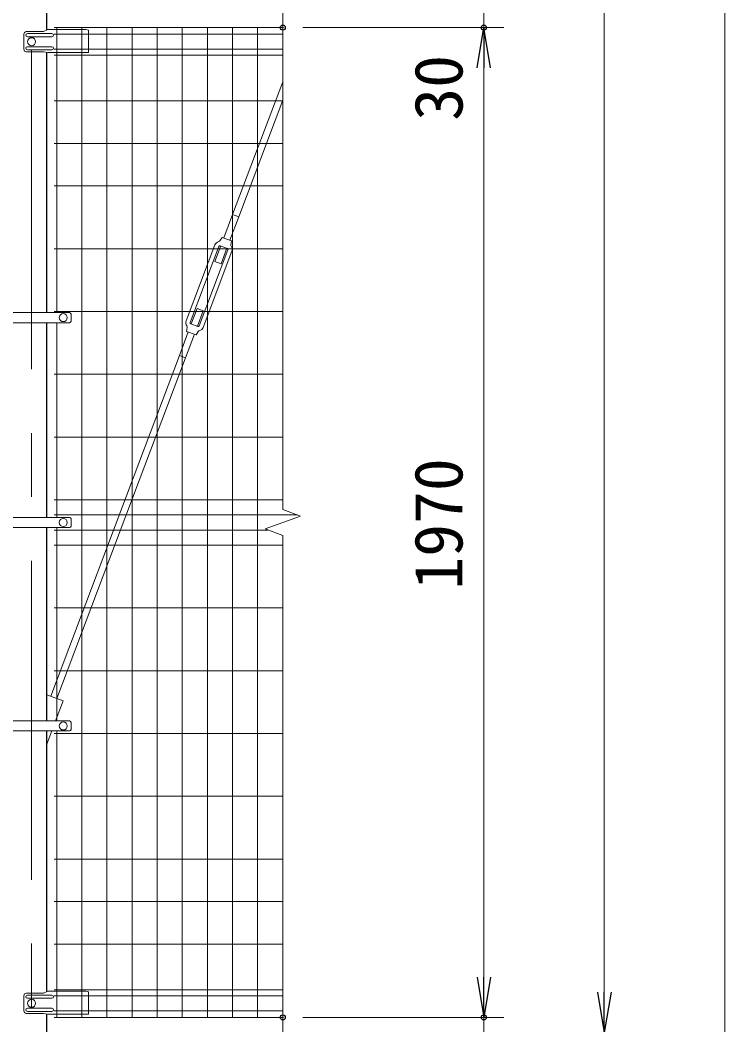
# Model space of a CAD drawing. Units: millimetres, scale not verified. Extents: x -8400 to 8400, y -5940 to 5940.
# Drawn here: x -4303 to -2900, y -3353 to -1353 of the extents above; entities that cross this region are included whole.
import ezdxf
from ezdxf.enums import TextEntityAlignment as Align

# ---------------------------------------------------------------- set-up
doc = ezdxf.new("R2010")
doc.units = ezdxf.units.MM
doc.header["$LTSCALE"] = 20
doc.header["$PDMODE"] = 32
doc.header["$PDSIZE"] = 10
doc.linetypes.add('USER1', pattern=[50.8, 31.75, -6.35, 6.35, -6.35])
for name, color, linetype, lineweight in [('0-3_D-STR1', 1, 'Continuous', 25), ('0-4_D-STR-DIM', 7, 'Continuous', 13), ('0-A_D-STR3', 3, 'Continuous', 13), ('0-B_D-STR2', 7, 'Continuous', 13), ('0-C_D-BMK', 2, 'USER1', 13)]:
    doc.layers.add(name, color=color, linetype=linetype, lineweight=lineweight)
doc.layers.add('0-5_0', color=7, linetype='Continuous')
doc.layers.add('0-6_Defpoints', color=7, linetype='Continuous')
doc.styles.add('ＭＳ ゴシック', font='')
doc.styles.get('ＭＳ ゴシック').set_extended_font_data('MS Gothic')

# ---------------------------------------------------------------- blocks, each defined once
blk = doc.blocks.new('_Open')
at = {"layer": '0-5_0'}
blk.add_line((-20, 3.333), (0, 0), dxfattribs=at)
blk.add_lwpolyline([(-20, -3.333), (0, 0), (-20, 0)], dxfattribs=at)

msp = doc.modelspace()

# ---------------------------------------------------------------- linework, layer by layer
at = {"layer": '0-3_D-STR1'}
for p, q in [((-4250.13, -1373.14), (-4250.13, -1331.6)), ((-4250.13, -1935.47), (-4250.13, -1417.6)), ((-4250.13, -1935.47), (-4250.13, -1417.6)), ((-4250.13, -2343.22), (-4250.13, -1955.47)), ((-4250.13, -2748.22), (-4250.13, -2363.22)), ((-4250.13, -3287.14), (-4250.13, -2768.22)), ((-4250.13, -4068.22), (-4250.13, -3331.6))]:
    msp.add_line(p, q, dxfattribs=at)
at = {"layer": '0-4_D-STR-DIM'}
for p, q in [((-3140.38, -3288.22), (-3140.38, 4551.78)), ((-2900.38, 4554.78), (-2900.38, -3988.22)), ((-3780.38, -1461.22), (-3780.38, -378.87)), ((-3780.38, -2327.56), (-3780.38, -1305.22)), ((-3380.38, -1368.22), (-3380.38, -1338.22)), ((-3740.38, -1368.22), (-3340.38, -1368.22)), ((-3740.38, -1368.22), (-3340.38, -1368.22)), ((-3380.38, -3258.22), (-3380.38, -1448.22)), ((-3380.38, -1448.22), (-3380.38, -1528.22)), ((-3745.14, -2340.39), (-3780.38, -2327.56)), ((-3815.62, -2366.04), (-3745.14, -2340.39)), ((-3780.38, -2378.87), (-3815.62, -2366.04)), ((-3780.38, -3461.22), (-3780.38, -2378.87)), ((-3380.38, -3258.22), (-3380.38, -3178.22)), ((-3740.38, -3338.22), (-3340.38, -3338.22)), ((-3740.38, -3338.22), (-3340.38, -3338.22)), ((-3380.38, -3368.22), (-3380.38, -3338.22))]:
    msp.add_line(p, q, dxfattribs=at)
at = {"layer": '0-6_Defpoints'}
for p in [(-3780.38, -1368.22), (-3780.38, -1368.22), (-3380.38, -1368.22), (-3780.38, -3338.22), (-3380.38, -3338.22)]:
    msp.add_point(p, dxfattribs=at)
at = {"layer": '0-A_D-STR3'}
for p, q in [((-4256.4, -1376.22), (-4290.86, -1376.22)), ((-4248.25, -1372.22), (-4256.4, -1376.22)), ((-4248.25, -1372.22), (-4256.4, -1376.22)), ((-4172.38, -1372.22), (-4248.25, -1372.22)), ((-4172.38, -1372.22), (-4167.38, -1373.22)), ((-4167.38, -1373.22), (-4167.38, -1417.03)), ((-4295.86, -1381.22), (-4295.86, -1411.22)), ((-4239.79, -1380.22), (-4288.79, -1380.22)), ((-4239.79, -1386.22), (-4288.79, -1386.22)), ((-4256.4, -1416.22), (-4290.86, -1416.22)), ((-4239.79, -1406.22), (-4288.79, -1406.22)), ((-4239.79, -1412.22), (-4288.79, -1412.22)), ((-4256.4, -1416.22), (-4248.17, -1418.03)), ((-4256.4, -1416.22), (-4248.17, -1418.03)), ((-4256.4, -1416.22), (-4248.17, -1418.03)), ((-4248.17, -1418.03), (-4168.38, -1418.03)), ((-3780.38, -1475.82), (-3880.17, -1740.08)), ((-3780.38, -1512.61), (-3868.01, -1744.67)), ((-3880.27, -1740.04), (-3897.93, -1786.82)), ((-3867.92, -1744.71), (-3885.58, -1791.48)), ((-3880.27, -1740.04), (-3867.92, -1744.71)), ((-3901.11, -1785.62), (-3905.43, -1792.33)), ((-3901.11, -1785.62), (-3882.4, -1792.68)), ((-3882.4, -1792.68), (-3883.59, -1800.57)), ((-3915.31, -1800.57), (-3972.54, -1952.12)), ((-3907.36, -1803.57), (-3964.59, -1955.12)), ((-3889.58, -1810.28), (-3946.82, -1961.84)), ((-3881.63, -1813.29), (-3938.86, -1964.84)), ((-3903.94, -1802.72), (-3915.6, -1833.6)), ((-3904.78, -1802.41), (-3890.75, -1807.7)), ((-3891.59, -1807.39), (-3903.25, -1838.26)), ((-3915.6, -1833.6), (-3903.25, -1838.26)), ((-4355.88, -1935.47), (-4204.88, -1935.47)), ((-4201.88, -1952.47), (-4201.88, -1938.47)), ((-3962.58, -1958.02), (-3950.93, -1927.15)), ((-3950.93, -1927.15), (-3938.58, -1931.81)), ((-3950.24, -1962.68), (-3938.58, -1931.81)), ((-4355.88, -1955.47), (-4204.88, -1955.47)), ((-3963.43, -1957.7), (-3949.39, -1963)), ((-3986.25, -2020.7), (-3968.59, -1973.92)), ((-3973.91, -2025.36), (-3956.24, -1978.59)), ((-3971.77, -1972.72), (-3970.58, -1964.83)), ((-3986.16, -2020.73), (-4242.3, -2698.98)), ((-3974, -2025.33), (-4230.14, -2703.57)), ((-3986.25, -2020.7), (-3973.91, -2025.36)), ((-4355.88, -2343.22), (-4204.88, -2343.22)), ((-4201.88, -2346.22), (-4201.88, -2360.22)), ((-4355.88, -2363.22), (-4204.88, -2363.22)), ((-4250.13, -2696.02), (-4217.51, -2708.34)), ((-4232.56, -2748.22), (-4217.51, -2708.34)), ((-4355.88, -2748.22), (-4204.88, -2748.22)), ((-4201.88, -2751.22), (-4201.88, -2765.22)), ((-4355.88, -2768.22), (-4204.88, -2768.22)), ((-4250.13, -2794.72), (-4240.12, -2768.22)), ((-4295.86, -3295.22), (-4295.86, -3325.22)), ((-4256.4, -3290.22), (-4290.86, -3290.22)), ((-4239.79, -3294.22), (-4288.79, -3294.22)), ((-4239.79, -3294.22), (-4288.79, -3294.22)), ((-4248.25, -3286.22), (-4256.4, -3290.22)), ((-4248.25, -3286.22), (-4256.4, -3290.22)), ((-4172.38, -3286.22), (-4248.25, -3286.22)), ((-4172.38, -3286.22), (-4167.38, -3287.22)), ((-4167.38, -3287.22), (-4167.38, -3331.03)), ((-4239.79, -3300.22), (-4288.79, -3300.22)), ((-4239.79, -3300.22), (-4288.79, -3300.22)), ((-4256.4, -3330.22), (-4290.86, -3330.22)), ((-4239.79, -3320.22), (-4288.79, -3320.22)), ((-4239.79, -3320.22), (-4288.79, -3320.22)), ((-4239.79, -3326.22), (-4288.79, -3326.22)), ((-4239.79, -3326.22), (-4288.79, -3326.22)), ((-4256.4, -3330.22), (-4248.17, -3332.03)), ((-4256.4, -3330.22), (-4248.17, -3332.03)), ((-4256.4, -3330.22), (-4248.17, -3332.03)), ((-4248.17, -3332.03), (-4168.38, -3332.03))]:
    msp.add_line(p, q, dxfattribs=at)
msp.add_lwpolyline([(-3971.77, -1972.72), (-3953.06, -1979.79), (-3948.74, -1973.08)], dxfattribs=at)
for centre in [(-4280.38, -1396.22), (-4280.38, -1396.22), (-4217.38, -1945.47), (-4217.38, -2353.22), (-4217.38, -2758.22), (-4280.38, -3310.22)]:
    msp.add_circle(centre, 8, dxfattribs=at)
for centre, radius, start, end in [((-4290.86, -1381.22), 5, 90, 180), ((-4288.79, -1383.22), 3, 90, 270), ((-4239.79, -1383.22), 3, 270, 90), ((-4290.86, -1411.22), 5, 180, 270), ((-4288.79, -1409.22), 3, 90, 270), ((-4239.79, -1409.22), 3, 270, 90), ((-4168.38, -1417.03), 1, 270, 0), ((-3905.49, -1804.28), 10.5, 103.1924, 159.31128), ((-3908.8, -1790.16), 4, 283.1924, 327.21203), ((-3905.49, -1804.28), 2, 69.31128, 159.31128), ((-3891.45, -1809.58), 2, 339.31128, 69.31128), ((-3879.64, -1801.17), 4, 171.41053, 215.43017), ((-3891.45, -1809.58), 10.5, 339.31128, 35.43017), ((-4204.88, -1938.47), 3, 0, 90), ((-4204.88, -1952.47), 3, 270, 0), ((-3962.72, -1955.83), 10.5, 159.31128, 215.43017), ((-3962.72, -1955.83), 2, 159.31128, 249.31128), ((-3974.53, -1964.24), 4, 351.41053, 35.43017), ((-3948.69, -1961.13), 2, 249.31128, 339.31128), ((-3945.38, -1975.25), 4, 103.1924, 147.21203), ((-3948.69, -1961.13), 10.5, 283.1924, 339.31128), ((-4204.88, -2346.22), 3, 0, 90), ((-4204.88, -2360.22), 3, 270, 0), ((-4204.88, -2751.22), 3, 0, 90), ((-4204.88, -2765.22), 3, 270, 0), ((-4290.86, -3295.22), 5, 90, 180), ((-4288.79, -3297.22), 3, 90, 270), ((-4239.79, -3297.22), 3, 270, 90), ((-4239.79, -3297.22), 3, 270, 90), ((-4290.86, -3325.22), 5, 180, 270), ((-4288.79, -3323.22), 3, 90, 270), ((-4239.79, -3323.22), 3, 270, 90), ((-4239.79, -3323.22), 3, 270, 90), ((-4168.38, -3331.03), 1, 270, 0)]:
    msp.add_arc(centre, radius, start, end, dxfattribs=at)
at = {"layer": '0-B_D-STR2'}
for p, q in [((-4235.38, -1368.22), (-3780.38, -1368.22)), ((-4230.38, -1935.47), (-4230.38, -1368.22)), ((-4180.38, -3338.22), (-4180.38, -1368.22)), ((-4130.38, -3338.22), (-4130.38, -1368.22)), ((-4080.38, -3338.22), (-4080.38, -1368.22)), ((-4030.38, -3338.22), (-4030.38, -1368.22)), ((-3980.38, -3338.22), (-3980.38, -1368.22)), ((-3930.38, -3338.22), (-3930.38, -1368.22)), ((-3880.38, -3338.22), (-3880.38, -1368.22)), ((-3830.38, -3338.22), (-3830.38, -1368.22)), ((-4235.38, -1381.32), (-3780.38, -1381.32)), ((-4235.38, -1411.12), (-3780.38, -1411.12)), ((-4235.38, -1422.97), (-3780.38, -1422.97)), ((-4235.38, -1514.22), (-3780.38, -1514.22)), ((-4235.38, -1598.72), (-3780.38, -1598.72)), ((-4235.38, -1683.22), (-3780.38, -1683.22)), ((-4235.38, -1808.22), (-3780.38, -1808.22)), ((-4235.38, -1933.22), (-3780.38, -1933.22)), ((-4230.38, -2343.22), (-4230.38, -1955.47)), ((-4235.38, -2058.22), (-3780.38, -2058.22)), ((-4235.38, -2183.22), (-3780.38, -2183.22)), ((-4235.38, -2308.22), (-3780.38, -2308.22)), ((-4235.38, -2338.22), (-3751.11, -2338.22)), ((-4235.38, -2368.22), (-3809.64, -2368.22)), ((-4230.38, -2748.22), (-4230.38, -2363.22)), ((-4235.38, -2398.22), (-3780.38, -2398.22)), ((-4235.38, -2523.22), (-3780.38, -2523.22)), ((-4235.38, -2648.22), (-3780.38, -2648.22)), ((-4235.38, -2773.22), (-3780.38, -2773.22)), ((-4230.38, -3338.22), (-4230.38, -2768.22)), ((-4235.38, -2898.22), (-3780.38, -2898.22)), ((-4235.38, -3023.22), (-3780.38, -3023.22)), ((-4235.38, -3107.72), (-3780.38, -3107.72)), ((-4235.38, -3192.22), (-3780.38, -3192.22)), ((-4235.38, -3283.46), (-3780.38, -3283.46)), ((-4235.38, -3295.32), (-3780.38, -3295.32)), ((-4235.38, -3325.12), (-3780.38, -3325.12)), ((-4235.38, -3338.22), (-3780.38, -3338.22))]:
    msp.add_line(p, q, dxfattribs=at)
at = {"layer": '0-C_D-BMK'}
msp.add_line((-4280.38, -4080.22), (-4280.38, 4646.78), dxfattribs=at)

# ---------------------------------------------------------------- block references
at = {"layer": '0-4_D-STR-DIM', "xscale": 4, "yscale": 4}
for p, rotation in [((-3380.38, -1368.22), 90), ((-3380.38, -1368.22), 90), ((-3380.38, -3338.22), 270), ((-3380.38, -3338.22), 270), ((-3140.38, -3368.22), 270)]:
    msp.add_blockref('_Open', p, dxfattribs=dict(at, rotation=rotation))

# ---------------------------------------------------------------- texts
at = {"layer": '0-4_D-STR-DIM', "style": 'ＭＳ ゴシック'}
for s, p in [('30', (-3393.74, -1553.47)), ('1970', (-3393.87, -2487.02))]:
    msp.add_text(s, height=96.19, rotation=90, dxfattribs=at).set_placement(p, align=Align.BOTTOM_LEFT)

doc.saveas('drawing.dxf')
